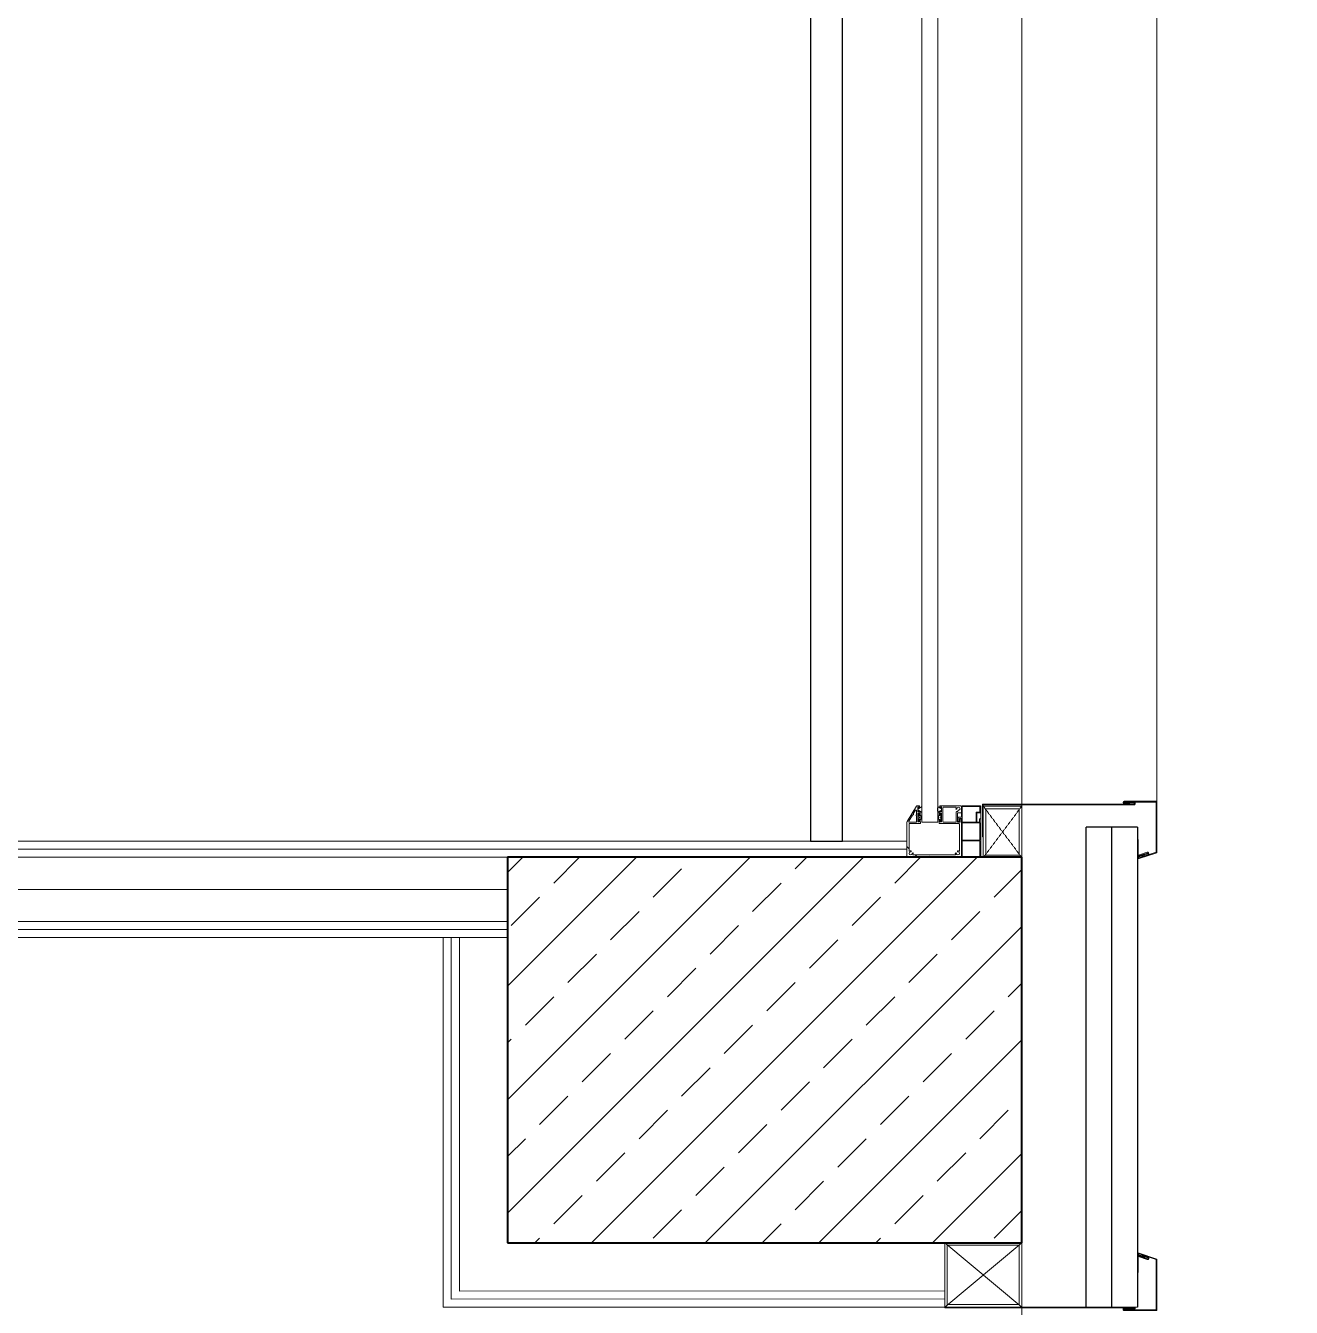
# Model space of a CAD drawing. Header units: centimetres. Extents: x 405464 to 563355, y 50011 to 66875.
# Drawn here: x 518173.3 to 518370.2, y 55579.3 to 55778.7 of the extents above; entities that cross this region are included whole.
import ezdxf
from ezdxf.enums import TextEntityAlignment as Align

# ---------------------------------------------------------------- set-up
doc = ezdxf.new("R2010")
doc.units = ezdxf.units.CM
doc.linetypes.add('DASHDOT', pattern=[25.4, 12.7, -6.35, 0, -6.35])
doc.linetypes.add('M00$0$CENTER', pattern=[50.8, 31.75, -6.35, 6.35, -6.35])
doc.layers.get('0').update_dxf_attribs({"lineweight": 9})
for name, color, linetype, lineweight in [('0-KRCN-MİMARİ-220526', 8, 'Continuous', 9), ('A_Aks', 30, 'DASHDOT', 9), ('A_Betonarme', 6, 'Continuous', 40), ('A_Betonarme_Tarama', 254, 'Continuous', 9), ('A_Pencere Doğrama-Ex', 140, 'Continuous', 15), ('D_Merkez', 51, 'Continuous', 13), ('D_Profil', 155, 'Continuous', 15), ('DV_Alcipan_Ylt', 93, 'BATTING', 9), ('G_0.09', 254, 'Continuous', 9), ('GC_Cephe_Sandvic_Panel', 151, 'Continuous', 25), ('M00$0$D_Merkez', 51, 'M00$0$CENTER', 13), ('M00$0$D_Profil', 155, 'Continuous', 15), ('M00_Mahal_No$0$MH_Alan', 51, 'Continuous', 9), ('MR_Korkuluk', 131, 'Continuous', 25), ('PN_Aluminyum', 150, 'Continuous', 15)]:
    doc.layers.add(name, color=color, linetype=linetype, lineweight=lineweight)
doc.layers.add('DV_alçıpanel_duvar_yeni', color=1, linetype='Continuous', lineweight=20, true_color=0xff0000)
doc.styles.add('M00_Mahal_No$0$Kalin01', font='swissk.ttf')
doc.styles.add('M00_Mahal_No$0$Normal', font='swiss.ttf')
doc.styles.add('MAHAL', font='swissc.ttf')
doc.linetypes.add('BATTING', pattern='A,0.0001,-0.1,[134,ltypeshp.shx,S=0.1,R=0,X=-0.1,Y=0],-0.2,[134,ltypeshp.shx,S=0.1,R=180,X=0.1,Y=0],-0.1', length=0.4001)

# ---------------------------------------------------------------- blocks, each defined once
blk = doc.blocks.new('1_etap')
at = {"color": 8}
for p, q in [((1424.42, 4014.47), (1424.42, 3335.47)), ((1426.92, 3335.47), (1426.92, 4014.47)), ((1422.17, 3335.57), (1423.6, 3337.95)), ((1423.69, 3338), (1424.03, 3338)), ((1424.08, 3337.95), (1424.08, 3337.69)), ((1427.26, 3337.69), (1427.26, 3337.95)), ((1427.31, 3338), (1430.5, 3338)), ((1430.6, 3337.9), (1430.6, 3336.3)), ((1433.5, 3338), (1430.7, 3338)), ((1433.6, 3338), (1433.6, 3335.95)), ((1433.6, 3336.95), (1433.6, 3337.9)), ((1457.46, 3338.28), (1433.88, 3338.28)), ((1433.88, 3338.28), (1433.88, 3333.19)), ((1434, 3333.19), (1434, 3338.16)), ((1434, 3338.16), (1457.46, 3338.16)), ((1455.75, 3338.55), (1455.75, 3338.45)), ((1455.87, 3338.55), (1455.87, 3338.45)), ((1461, 3338.7), (1455.9, 3338.7)), ((1460.88, 3338.58), (1455.9, 3338.58)), ((1455.9, 3338.42), (1456.75, 3338.42)), ((1455.9, 3338.3), (1456.75, 3338.3)), ((1457.46, 3338.56), (1456.21, 3338.56)), ((1456.21, 3338.44), (1456.21, 3338.56)), ((1456.21, 3338.44), (1457.46, 3338.44)), ((1456.75, 3338.42), (1456.75, 3338.3)), ((1457.49, 3338.41), (1457.49, 3338.31)), ((1457.61, 3338.31), (1457.61, 3338.41)), ((1460.88, 3330.78), (1460.88, 3338.58)), ((1461, 3330.7), (1461, 3338.7)), ((1423.01, 3336.57), (1422.42, 3335.6)), ((1423.44, 3337.3), (1423.17, 3336.84)), ((1423.63, 3336.71), (1423.63, 3337.25)), ((1423.63, 3335.55), (1423.63, 3336.4)), ((1423.83, 3337.79), (1423.83, 3337.08)), ((1423.83, 3336.84), (1423.83, 3335.54)), ((1423.93, 3337.77), (1423.85, 3337.77)), ((1423.85, 3337.77), (1423.85, 3337.09)), ((1423.85, 3337.09), (1423.93, 3337.09)), ((1423.93, 3337.82), (1423.86, 3337.82)), ((1423.86, 3337.05), (1423.93, 3337.05)), ((1424, 3336.87), (1423.86, 3336.87)), ((1423.97, 3336.83), (1423.86, 3336.83)), ((1423.86, 3336.83), (1423.86, 3336.28)), ((1423.86, 3336.28), (1424.03, 3336.28)), ((1424.03, 3336.08), (1423.86, 3336.08)), ((1423.86, 3336.08), (1423.86, 3335.53)), ((1423.93, 3337.59), (1423.93, 3337.77)), ((1423.93, 3337.09), (1423.93, 3337.27)), ((1423.96, 3337.69), (1423.96, 3337.79)), ((1423.96, 3337.08), (1423.96, 3337.18)), ((1424.37, 3337.86), (1423.97, 3337.58)), ((1423.97, 3337.28), (1424.37, 3337)), ((1423.97, 3336.51), (1423.97, 3336.83)), ((1424.05, 3337.66), (1423.99, 3337.66)), ((1423.99, 3337.21), (1424.05, 3337.21)), ((1424.28, 3336.48), (1424, 3336.48)), ((1424.03, 3336.65), (1424.03, 3336.84)), ((1424.16, 3336.62), (1424.06, 3336.62)), ((1424.06, 3336.25), (1424.06, 3336.11)), ((1424.08, 3337.18), (1424.08, 3337.09)), ((1424.11, 3337.02), (1424.18, 3336.95)), ((1424.19, 3336.92), (1424.19, 3336.65)), ((1427.38, 3337.58), (1426.98, 3337.86)), ((1426.98, 3337), (1427.38, 3337.28)), ((1427.34, 3336.49), (1427.07, 3336.49)), ((1427.15, 3336.65), (1427.15, 3336.92)), ((1427.16, 3336.95), (1427.23, 3337.02)), ((1427.28, 3336.62), (1427.18, 3336.62)), ((1427.26, 3337.09), (1427.26, 3337.18)), ((1427.35, 3337.66), (1427.29, 3337.66)), ((1427.29, 3337.21), (1427.35, 3337.21)), ((1427.29, 3336.12), (1427.29, 3336.26)), ((1427.31, 3336.84), (1427.31, 3336.65)), ((1427.32, 3336.29), (1427.49, 3336.29)), ((1427.49, 3336.09), (1427.32, 3336.09)), ((1427.48, 3336.87), (1427.34, 3336.87)), ((1427.49, 3336.84), (1427.37, 3336.84)), ((1427.37, 3336.84), (1427.37, 3336.52)), ((1427.38, 3337.79), (1427.38, 3337.69)), ((1427.38, 3337.18), (1427.38, 3337.08)), ((1427.48, 3337.82), (1427.41, 3337.82)), ((1427.49, 3337.77), (1427.41, 3337.77)), ((1427.41, 3337.77), (1427.41, 3337.59)), ((1427.41, 3337.27), (1427.41, 3337.09)), ((1427.41, 3337.09), (1427.49, 3337.09)), ((1427.41, 3337.05), (1427.48, 3337.05)), ((1427.49, 3337.09), (1427.49, 3337.77)), ((1427.49, 3336.29), (1427.49, 3336.84)), ((1427.49, 3335.54), (1427.49, 3336.09)), ((1427.51, 3337.08), (1427.51, 3337.79)), ((1427.51, 3335.54), (1427.51, 3336.84)), ((1427.71, 3337.7), (1427.71, 3335.55)), ((1429.75, 3337.8), (1427.81, 3337.8)), ((1429.8, 3335.5), (1429.8, 3337.05)), ((1429.85, 3337.1), (1430.02, 3337.1)), ((1430, 3336.85), (1430, 3335.5)), ((1430.55, 3336.9), (1430.05, 3336.9)), ((1430.07, 3337.15), (1430.07, 3337.23)), ((1430.1, 3336.2), (1430.1, 3335.6)), ((1430.55, 3336.25), (1430.15, 3336.25)), ((1430.3, 3335.6), (1430.3, 3336)), ((1430.35, 3336.05), (1430.55, 3336.05)), ((1430.4, 3335.5), (1430.4, 3335.95)), ((1430.45, 3336), (1430.55, 3336)), ((1430.6, 3336), (1430.6, 3330.1)), ((1430.71, 3335.55), (1430.71, 3337.79)), ((1430.81, 3337.89), (1433.39, 3337.89)), ((1432.9, 3336.95), (1432.9, 3335.5)), ((1433.44, 3337), (1432.95, 3337)), ((1433, 3335.5), (1433, 3336.85)), ((1433.05, 3336.9), (1433.55, 3336.9)), ((1433.4, 3335.95), (1433.4, 3335.5)), ((1433.55, 3336), (1433.45, 3336)), ((1433.49, 3337.79), (1433.49, 3337.05)), ((1433.6, 3330.1), (1433.6, 3335.95)), ((1422.1, 3330.1), (1422.1, 3335.31)), ((1422.45, 3335.15), (1422.45, 3331)), ((1422.51, 3335.45), (1423.53, 3335.45)), ((1424.22, 3335.25), (1422.55, 3335.25)), ((1423.86, 3335.53), (1423.97, 3335.53)), ((1423.86, 3335.51), (1424, 3335.51)), ((1423.97, 3335.53), (1423.97, 3335.85)), ((1424, 3335.88), (1424.28, 3335.88)), ((1424.03, 3335.54), (1424.03, 3335.73)), ((1424.06, 3335.76), (1424.16, 3335.76)), ((1424.19, 3335.73), (1424.19, 3335.51)), ((1424.19, 3335.51), (1424.22, 3335.48)), ((1424.22, 3335.48), (1424.22, 3335.25)), ((1424.42, 3335.47), (1426.92, 3335.47)), ((1427.07, 3335.89), (1427.34, 3335.89)), ((1427.12, 3335.48), (1427.15, 3335.51)), ((1427.12, 3335.25), (1427.12, 3335.48)), ((1430.2, 3335.25), (1427.12, 3335.25)), ((1427.15, 3335.51), (1427.15, 3335.73)), ((1427.18, 3335.76), (1427.28, 3335.76)), ((1427.31, 3335.73), (1427.31, 3335.54)), ((1427.34, 3335.51), (1427.48, 3335.51)), ((1427.37, 3335.86), (1427.37, 3335.54)), ((1427.37, 3335.54), (1427.49, 3335.54)), ((1427.81, 3335.45), (1429.75, 3335.45)), ((1430.05, 3335.45), (1430.35, 3335.45)), ((1430.15, 3335.55), (1430.25, 3335.55)), ((1430.3, 3331), (1430.3, 3335.15)), ((1430.71, 3332.75), (1430.71, 3335.25)), ((1432.85, 3335.45), (1430.81, 3335.45)), ((1430.81, 3335.35), (1433.15, 3335.35)), ((1433.35, 3335.45), (1433.05, 3335.45)), ((1433.18, 3335.35), (1433.21, 3335.35)), ((1433.24, 3335.35), (1433.44, 3335.35)), ((1433.49, 3335.3), (1433.49, 3332.75)), ((1430.71, 3330.21), (1430.71, 3332.45)), ((1433.39, 3332.65), (1430.81, 3332.65)), ((1430.81, 3332.55), (1433.39, 3332.55)), ((1433.49, 3332.45), (1433.49, 3330.21)), ((1433.88, 3333.19), (1434, 3333.19)), ((1458, 3332.77), (1458, 3330.35)), ((1458.12, 3332.77), (1458, 3332.77)), ((1458.12, 3332.77), (1458.12, 3330.35)), ((1430.5, 3330), (1422.2, 3330)), ((1423.1, 3330.35), (1425.56, 3330.35)), ((1425.56, 3330.35), (1425.6, 3330.32)), ((1425.6, 3330.32), (1425.64, 3330.35)), ((1425.64, 3330.35), (1429.65, 3330.35)), ((1430.7, 3330), (1433.5, 3330)), ((1433.39, 3330.11), (1430.81, 3330.11)), ((1458.05, 3329.98), (1458.08, 3329.88)), ((1459.09, 3330.48), (1458.14, 3330.17)), ((1458.16, 3330.32), (1459.52, 3330.77)), ((1458.16, 3330.01), (1458.19, 3329.92)), ((1459.13, 3330.37), (1458.18, 3330.05)), ((1458.2, 3330.21), (1459.56, 3330.66)), ((1458.23, 3329.9), (1460.88, 3330.78)), ((1458.27, 3329.79), (1461, 3330.7)), ((1459.61, 3330.51), (1458.66, 3330.19)), ((1458.7, 3330.08), (1458.66, 3330.19)), ((1459.65, 3330.39), (1458.7, 3330.08)), ((1459.13, 3330.37), (1459.09, 3330.48)), ((1459.6, 3330.64), (1459.63, 3330.55)), ((1459.71, 3330.68), (1459.74, 3330.58)), ((1428.46, 3259.96), (1428.46, 3260.01)), ((1428.49, 3260.03), (1430.54, 3260.03)), ((1430.55, 3260.03), (1430.59, 3260.01)), ((1430.62, 3260.01), (1430.66, 3260.03)), ((1430.67, 3260.03), (1433.34, 3260.03)), ((1433.35, 3260.03), (1433.39, 3260.01)), ((1433.41, 3260.01), (1433.45, 3260.03)), ((1433.46, 3260.03), (1435.07, 3260.03)), ((1435.08, 3260.03), (1435.12, 3260.01)), ((1435.14, 3260.01), (1435.18, 3260.03)), ((1435.19, 3260.03), (1436.87, 3260.03)), ((1436.88, 3260.03), (1436.92, 3260.01)), ((1436.94, 3260.01), (1436.98, 3260.03)), ((1436.99, 3260.03), (1440.06, 3260.03)), ((1440.08, 3260.01), (1440.08, 3259.96))]:
    blk.add_line(p, q, dxfattribs=at)
at = {"color": 8, "linetype": 'Continuous'}
for p, q in [((1422.1, 3331.68), (1422.45, 3331.33)), ((1423.43, 3330.35), (1423.78, 3330))]:
    blk.add_line(p, q, dxfattribs=at)
at = {"color": 8, "ltscale": 40}
for points in [[(1440, 3337.94), (1440, 3329.94), (1434, 3329.94), (1434, 3337.94)], [(1440, 3260.03), (1428, 3260.03), (1428, 3270.03), (1440, 3270.03)]]:
    blk.add_lwpolyline(points, close=True, dxfattribs=at)
at = {"color": 8}
for centre, radius, start, end in [((1423.69, 3337.9), 0.1, 90, 149.04), ((1424.03, 3337.95), 0.05, 0, 90), ((1427.31, 3337.95), 0.05, 90, 180), ((1430.5, 3337.9), 0.1, 0, 90), ((1430.7, 3337.9), 0.1, 90, 180), ((1433.5, 3337.9), 0.1, 0, 90), ((1455.9, 3338.55), 0.15, 90, 180), ((1455.9, 3338.45), 0.15, 180, 270), ((1455.9, 3338.55), 0.03, 90, 180), ((1455.9, 3338.45), 0.03, 180, 270), ((1457.46, 3338.41), 0.15, 360, 90), ((1457.46, 3338.41), 0.03, 360, 90), ((1457.46, 3338.31), 0.03, 270, 0), ((1457.46, 3338.31), 0.15, 270, 0), ((1423.05, 3336.55), 0.05, 67.6639, 149.04), ((1423.09, 3336.64), 0.05, 247.6639, 13.2615), ((1423.38, 3336.71), 0.25, 149.04, 193.2615), ((1423.53, 3337.25), 0.1, 0, 149.04), ((1423.59, 3336.5), 0.05, 135.5068, 261.9522), ((1423.38, 3336.71), 0.25, 315.5068, 0), ((1423.58, 3336.4), 0.05, 0, 81.9522), ((1423.86, 3337.79), 0.03, 90, 180), ((1423.86, 3337.08), 0.03, 180, 270), ((1423.86, 3336.84), 0.03, 90, 180), ((1423.93, 3337.79), 0.03, 0, 90), ((1423.95, 3337.59), 0.02, 180, 305), ((1423.95, 3337.27), 0.02, 55, 180), ((1423.93, 3337.08), 0.03, 270, 0), ((1423.99, 3337.69), 0.03, 180, 270), ((1423.99, 3337.18), 0.03, 90, 180), ((1424, 3336.51), 0.03, 180, 270), ((1424, 3336.84), 0.03, 0, 90), ((1424.06, 3336.65), 0.03, 180, 270), ((1424.03, 3336.25), 0.03, 0, 90), ((1424.03, 3336.11), 0.03, 270, 0), ((1424.05, 3337.69), 0.03, 270, 0), ((1424.05, 3337.18), 0.03, 0, 90), ((1424.18, 3337.09), 0.1, 180, 225), ((1424.16, 3336.65), 0.03, 270, 0), ((1424.14, 3336.92), 0.05, 0, 45), ((1422.3, 3336.18), 2, 351.3731, 8.6269), ((1424.38, 3337.84), 0.02, 16.0828, 125), ((1424.38, 3337.02), 0.02, 235, 343.9172), ((1422.95, 3337.43), 1.5, 343.9172, 16.0828), ((1428.39, 3337.43), 1.5, 163.9172, 196.0828), ((1426.97, 3337.84), 0.02, 55, 163.9172), ((1426.97, 3337.02), 0.02, 196.0828, 305), ((1429.05, 3336.19), 2, 171.3731, 188.6269), ((1427.2, 3336.92), 0.05, 135, 180), ((1427.18, 3336.65), 0.03, 180, 270), ((1427.16, 3337.09), 0.1, 315, 0), ((1427.29, 3337.69), 0.03, 180, 270), ((1427.29, 3337.18), 0.03, 90, 180), ((1427.28, 3336.65), 0.03, 270, 0), ((1427.32, 3336.26), 0.03, 90, 180), ((1427.32, 3336.12), 0.03, 180, 270), ((1427.34, 3336.84), 0.03, 90, 180), ((1427.34, 3336.52), 0.03, 270, 0), ((1427.35, 3337.69), 0.03, 270, 0), ((1427.35, 3337.18), 0.03, 0, 90), ((1427.41, 3337.79), 0.03, 90, 180), ((1427.39, 3337.59), 0.02, 235, 0), ((1427.39, 3337.27), 0.02, 0, 125), ((1427.41, 3337.08), 0.03, 180, 270), ((1427.48, 3337.79), 0.03, 0, 90), ((1427.48, 3337.08), 0.03, 270, 0), ((1427.48, 3336.84), 0.03, 0, 90), ((1427.81, 3337.7), 0.1, 90, 180), ((1429.75, 3337.75), 0.05, 333.6122, 90), ((1430.15, 3337.55), 0.4, 153.6122, 180), ((1429.82, 3337.55), 0.075, 180, 0), ((1429.85, 3337.05), 0.05, 90, 180), ((1430.15, 3337.55), 0.25, 270, 180), ((1430.05, 3336.85), 0.05, 90, 180), ((1430.02, 3337.15), 0.05, 270, 0), ((1430.15, 3337.23), 0.075, 90, 180), ((1430.15, 3336.2), 0.05, 90, 180), ((1430.35, 3336), 0.05, 90, 180), ((1430.45, 3335.95), 0.05, 90, 180), ((1430.55, 3336.95), 0.05, 270, 0), ((1430.55, 3336.3), 0.05, 270, 0), ((1430.55, 3336), 0.05, 0, 90), ((1430.55, 3335.95), 0.05, 0, 90), ((1430.81, 3337.79), 0.1, 90, 180), ((1432.95, 3336.95), 0.05, 90, 180), ((1433.05, 3336.85), 0.05, 90, 180), ((1433.39, 3337.79), 0.1, 0, 90), ((1433.45, 3335.95), 0.05, 90, 180), ((1433.44, 3337.05), 0.05, 270, 0), ((1433.55, 3336.95), 0.05, 270, 0), ((1433.55, 3335.95), 0.05, 0, 90), ((1422.6, 3335.31), 0.5, 149.04, 180), ((1422.51, 3335.55), 0.1, 149.04, 270), ((1422.55, 3335.15), 0.1, 90, 180), ((1423.53, 3335.55), 0.1, 270, 0), ((1423.86, 3335.54), 0.03, 180, 270), ((1424, 3335.85), 0.03, 90, 180), ((1424, 3335.54), 0.03, 270, 0), ((1424.06, 3335.73), 0.03, 90, 180), ((1424.16, 3335.73), 0.03, 0, 90), ((1427.18, 3335.73), 0.03, 90, 180), ((1427.28, 3335.73), 0.03, 0, 90), ((1427.34, 3335.54), 0.03, 180, 270), ((1427.34, 3335.86), 0.03, 0, 90), ((1427.48, 3335.54), 0.03, 270, 0), ((1427.81, 3335.55), 0.1, 180, 270), ((1429.75, 3335.5), 0.05, 270, 0), ((1430.05, 3335.5), 0.05, 180, 270), ((1430.15, 3335.6), 0.05, 180, 270), ((1430.2, 3335.15), 0.1, 0, 90), ((1430.25, 3335.6), 0.05, 270, 0), ((1430.35, 3335.5), 0.05, 270, 0), ((1430.81, 3335.55), 0.1, 180, 270), ((1430.81, 3335.25), 0.1, 90, 180), ((1432.85, 3335.5), 0.05, 270, 0), ((1433.05, 3335.5), 0.05, 180, 270), ((1433.17, 3335.35), 0.015, 180, 0), ((1433.23, 3335.35), 0.015, 180, 0), ((1433.35, 3335.5), 0.05, 270, 0), ((1433.44, 3335.3), 0.05, 0, 90), ((1430.81, 3332.75), 0.1, 180, 270), ((1430.81, 3332.45), 0.1, 90, 180), ((1433.39, 3332.75), 0.1, 270, 0), ((1433.39, 3332.45), 0.1, 0, 90), ((1422.2, 3330.1), 0.1, 180, 270), ((1422.5, 3331), 0.05, 180, 296.3878), ((1422.7, 3330.6), 0.25, 90, 0), ((1422.7, 3330.6), 0.4, 90, 116.3878), ((1422.7, 3330.93), 0.075, 270, 90), ((1423.02, 3330.6), 0.075, 0, 180), ((1423.1, 3330.4), 0.05, 153.6122, 270), ((1422.7, 3330.6), 0.4, 333.6122, 0), ((1429.72, 3330.6), 0.075, 0, 180), ((1430.05, 3330.6), 0.4, 180, 206.3878), ((1429.65, 3330.4), 0.05, 270, 26.3878), ((1430.05, 3330.6), 0.25, 180, 90), ((1430.05, 3330.93), 0.075, 90, 270), ((1430.05, 3330.6), 0.4, 63.6122, 90), ((1430.25, 3331), 0.05, 243.6122, 0), ((1430.5, 3330.1), 0.1, 270, 0), ((1430.7, 3330.1), 0.1, 180, 270), ((1430.81, 3330.21), 0.1, 180, 270), ((1433.39, 3330.21), 0.1, 270, 0), ((1433.5, 3330.1), 0.1, 270, 0), ((1458.15, 3330.35), 0.15, 180, 288.4349), ((1458.19, 3330.02), 0.15, 108.4349, 198.4349), ((1458.15, 3330.35), 0.03, 180, 288.4349), ((1458.19, 3330.02), 0.03, 108.4349, 198.4349), ((1458.22, 3329.93), 0.03, 198.4349, 288.4349), ((1459.57, 3330.63), 0.15, 18.4349, 108.4349), ((1459.57, 3330.63), 0.03, 18.4349, 108.4349), ((1459.6, 3330.54), 0.03, 288.4349, 18.4349), ((1459.6, 3330.54), 0.15, 288.4349, 18.4349), ((1458.22, 3329.93), 0.15, 198.4349, 288.4349), ((1428.49, 3260.01), 0.025, 90, 180), ((1430.54, 3260.01), 0.025, 62, 90), ((1430.6, 3260.03), 0.025, 242, 298), ((1430.67, 3260.01), 0.025, 90, 118), ((1433.34, 3260.01), 0.025, 62, 90), ((1433.4, 3260.03), 0.025, 242, 298), ((1433.46, 3260.01), 0.025, 90, 118), ((1435.07, 3260.01), 0.025, 62, 90), ((1435.13, 3260.03), 0.025, 242, 298), ((1435.19, 3260.01), 0.025, 90, 118), ((1436.87, 3260.01), 0.025, 62, 90), ((1436.93, 3260.03), 0.025, 242, 298), ((1436.99, 3260.01), 0.025, 90, 118), ((1440.06, 3260.01), 0.025, 0, 90)]:
    blk.add_arc(centre, radius, start, end, dxfattribs=at)
at = {"layer": 'A_Aks', "color": 8, "ltscale": 100}
for p, q in [((1410, -588.11), (1410, 5066.95)), ((1410, -588.11), (1410, 5066.95)), ((0, 3300), (1911.91, 3300)), ((0, 3300), (1911.91, 3300))]:
    blk.add_line(p, q, dxfattribs=at)
at = {"layer": 'A_Betonarme', "color": 8}
for p, q in [((1440, 3330), (1360, 3330)), ((1360, 3330), (1360, 3270)), ((1440, 3270), (1440, 3330)), ((1360, 3270), (1440, 3270))]:
    blk.add_line(p, q, dxfattribs=at)
at = {"layer": 'A_Betonarme_Tarama', "color": 8, "linetype": 'Continuous'}
for p, q in [((1360, 3327.64), (1362.36, 3330)), ((1360, 3309.96), (1380.04, 3330)), ((1360, 3292.28), (1397.72, 3330)), ((1360, 3274.61), (1415.39, 3330)), ((1367.19, 3325.99), (1371.2, 3330)), ((1373.07, 3270), (1433.07, 3330)), ((1404.75, 3328.2), (1406.56, 3330)), ((1420.22, 3325.99), (1424.23, 3330)), ((1382.66, 3323.78), (1387.08, 3328.2)), ((1435.69, 3323.78), (1440, 3328.09)), ((1398.12, 3321.57), (1402.54, 3325.99)), ((1360.56, 3319.36), (1364.98, 3323.78)), ((1413.59, 3319.36), (1418.01, 3323.78)), ((1376.03, 3317.15), (1380.45, 3321.57)), ((1429.06, 3317.15), (1433.48, 3321.57)), ((1390.75, 3270), (1440, 3319.25)), ((1391.5, 3314.94), (1395.92, 3319.36)), ((1406.96, 3312.73), (1411.38, 3317.15)), ((1369.4, 3310.52), (1373.82, 3314.94)), ((1422.43, 3310.52), (1426.85, 3314.94)), ((1384.87, 3308.31), (1389.29, 3312.73)), ((1400.33, 3306.1), (1404.75, 3310.52)), ((1437.9, 3308.31), (1440, 3310.41)), ((1362.77, 3303.89), (1367.19, 3308.31)), ((1415.8, 3303.89), (1420.22, 3308.31)), ((1378.24, 3301.68), (1382.66, 3306.1)), ((1431.27, 3301.68), (1435.69, 3306.1)), ((1393.71, 3299.47), (1398.12, 3303.89)), ((1360, 3301.12), (1360.56, 3301.68)), ((1408.43, 3270), (1440, 3301.57)), ((1409.17, 3297.26), (1413.59, 3301.68)), ((1371.61, 3295.05), (1376.03, 3299.47)), ((1424.64, 3295.05), (1429.06, 3299.47)), ((1387.08, 3292.84), (1391.5, 3297.26)), ((1402.54, 3290.63), (1406.96, 3295.05)), ((1364.98, 3288.42), (1369.4, 3292.84)), ((1418.01, 3288.42), (1422.43, 3292.84)), ((1380.45, 3286.21), (1384.87, 3290.63)), ((1433.48, 3286.21), (1437.9, 3290.63)), ((1395.92, 3284), (1400.33, 3288.42)), ((1360, 3283.44), (1362.77, 3286.21)), ((1411.38, 3281.8), (1415.8, 3286.21)), ((1373.82, 3279.59), (1378.24, 3284)), ((1426.1, 3270), (1440, 3283.9)), ((1426.85, 3279.59), (1431.27, 3284)), ((1389.29, 3277.38), (1393.71, 3281.8)), ((1404.75, 3275.17), (1409.17, 3279.59)), ((1367.19, 3272.96), (1371.61, 3277.38)), ((1420.22, 3272.96), (1424.64, 3277.38)), ((1382.66, 3270.75), (1387.08, 3275.17)), ((1435.69, 3270.75), (1440, 3275.06)), ((1399.59, 3270), (1402.54, 3272.96)), ((1364.23, 3270), (1364.98, 3270.75)), ((1417.27, 3270), (1418.01, 3270.75))]:
    blk.add_line(p, q, dxfattribs=at)
at = {"layer": 'D_Merkez', "color": 8, "ltscale": 0.015}
for points in [[(1440, 3260.03), (1428, 3270.03)], [(1428, 3260.03), (1440, 3270.03)]]:
    blk.add_lwpolyline(points, dxfattribs=at)
at = {"layer": 'D_Profil', "color": 8, "ltscale": 40}
blk.add_lwpolyline([(1439.6, 3260.43), (1428.4, 3260.43), (1428.4, 3269.63), (1439.6, 3269.63)], close=True, dxfattribs=at)
at = {"layer": 'DV_Alcipan_Ylt', "color": 8, "ltscale": 7.5}
blk.add_line((1095, 3325), (1360, 3325), dxfattribs=at)
at = {"layer": 'DV_alçıpanel_duvar_yeni', "color": 8}
for p, q in [((1087.5, 3332.5), (1422.1, 3332.5)), ((1088.75, 3331.25), (1422.1, 3331.25)), ((1090, 3330), (1422.1, 3330)), ((1100, 3320), (1360, 3320)), ((1101.25, 3318.75), (1360, 3318.75)), ((1102.5, 3317.5), (1360, 3317.5)), ((1350, 3260), (1350, 3317.5)), ((1351.25, 3261.25), (1351.25, 3317.5)), ((1352.5, 3262.5), (1352.5, 3317.5)), ((1428, 3262.53), (1352.5, 3262.5)), ((1428, 3261.28), (1351.25, 3261.25)), ((1428, 3260.03), (1350, 3260))]:
    blk.add_line(p, q, dxfattribs=at)
at = {"layer": 'G_0.09', "color": 8}
blk.add_line((1461, 4011.24), (1461, 3338.7), dxfattribs=at)
at = {"layer": 'GC_Cephe_Sandvic_Panel', "color": 8}
for p, q in [((1450, 3260.03), (1450, 3334.67)), ((1458, 3334.67), (1450, 3334.67)), ((1458, 3334.67), (1458, 3260.03))]:
    blk.add_line(p, q, dxfattribs=at)
at = {"layer": 'GC_Cephe_Sandvic_Panel', "color": 8, "linetype": 'BATTING', "ltscale": 8}
blk.add_line((1454, 3260.03), (1454, 3334.67), dxfattribs=at)
at = {"layer": 'M00$0$D_Merkez', "color": 8, "ltscale": 0.015}
for points in [[(1440, 3337.94), (1434, 3329.94)], [(1440, 3329.94), (1434, 3337.94)]]:
    blk.add_lwpolyline(points, dxfattribs=at)
at = {"layer": 'M00$0$D_Profil', "color": 8, "ltscale": 40}
blk.add_lwpolyline([(1439.6, 3337.54), (1439.6, 3330.34), (1434.4, 3330.34), (1434.4, 3337.54)], close=True, dxfattribs=at)
at = {"layer": 'MR_Korkuluk', "color": 8}
for p, q in [((1407.1, 4017.5), (1407.1, 3332.5)), ((1412.1, 3332.5), (1412.1, 4017.5)), ((1407.1, 3332.5), (1412.1, 3332.5))]:
    blk.add_line(p, q, dxfattribs=at)
at = {"layer": 'PN_Aluminyum', "color": 8}
for points in [[(1459.13, 3267.82), (1458.18, 3268.14, -0.414214), (1458.16, 3268.17), (1458.19, 3268.27, -0.414214), (1458.23, 3268.29), (1460.88, 3267.4), (1460.88, 3259.61), (1455.9, 3259.61, -0.414214), (1455.87, 3259.64), (1455.87, 3259.74, -0.414214), (1455.9, 3259.77), (1456.75, 3259.77)], [(1459.09, 3267.71), (1458.14, 3268.02, -0.414214), (1458.05, 3268.21), (1458.08, 3268.31, -0.414214), (1458.27, 3268.4), (1461, 3267.49)], [(1458.12, 3265.42), (1458.12, 3267.84, -0.511918), (1458.16, 3267.87), (1459.52, 3267.41, 0.414214), (1459.71, 3267.51), (1459.74, 3267.6, 0.414214), (1459.65, 3267.79), (1458.7, 3268.11)], [(1461, 3267.49), (1461, 3259.49), (1455.9, 3259.49, -0.414214), (1455.75, 3259.64), (1455.75, 3259.74, -0.414214), (1455.9, 3259.89), (1456.75, 3259.89)], [(1458, 3265.42), (1458, 3267.84, -0.511918), (1458.2, 3267.98), (1459.56, 3267.53, 0.414214), (1459.6, 3267.55), (1459.63, 3267.64, 0.414214), (1459.61, 3267.68), (1458.66, 3268)], [(1456.21, 3259.75), (1457.46, 3259.75, 0.414214), (1457.49, 3259.78), (1457.49, 3259.88, 0.414214), (1457.46, 3259.91), (1428, 3259.91), (1428, 3260.03), (1428.12, 3260.03), (1428.12, 3260.03), (1457.46, 3260.03, -0.414214), (1457.61, 3259.88), (1457.61, 3259.78, -0.414214), (1457.46, 3259.63), (1456.21, 3259.63)]]:
    blk.add_lwpolyline(points, format="xyb", dxfattribs=at)
for points in [[(1458.7, 3268.11), (1458.66, 3268)], [(1459.13, 3267.82), (1459.09, 3267.71)], [(1458.12, 3265.42), (1458, 3265.42)], [(1440, 3260.03), (1458, 3260.03)]]:
    blk.add_lwpolyline(points, dxfattribs=at)
at = {"color": 8, "linetype": 'ByBlock', "lineweight": -2}
for tag, height, style, p in [('MAHALNO', 15.68, 'M00_Mahal_No$0$Kalin01', (-1403.52, 5183, -22.72)), ('MAHALADI', 25.09, 'M00_Mahal_No$0$Normal', (-1403.52, 5151.64, -22.72)), ('MAHALNO', 9.8, 'M00_Mahal_No$0$Kalin01', (-1049.84, 5038.22)), ('MAHALADI', 15.68, 'M00_Mahal_No$0$Normal', (-1049.84, 5018.62)), ('MAHALNO', 19.6, 'M00_Mahal_No$0$Kalin01', (585.19, 4515.87)), ('MAHALADI', 31.36, 'M00_Mahal_No$0$Normal', (585.19, 4476.67)), ('MAHALNO', 19.6, 'M00_Mahal_No$0$Kalin01', (543.65, 3917.94)), ('MAHALADI', 31.36, 'M00_Mahal_No$0$Normal', (543.65, 3878.74)), ('MAHALNO', 19.6, 'M00_Mahal_No$0$Kalin01', (175.42, 3438.17)), ('MAHALADI', 31.36, 'M00_Mahal_No$0$Normal', (175.42, 3398.97)), ('MAHALNO', 15.68, 'M00_Mahal_No$0$Kalin01', (662.5, 3278.68)), ('MAHALADI', 25.09, 'M00_Mahal_No$0$Normal', (662.5, 3247.32)), ('MAHALNO', 9.8, 'M00_Mahal_No$0$Kalin01', (928.42, 2524.93)), ('MAHALADI', 15.68, 'M00_Mahal_No$0$Normal', (928.42, 2505.33)), ('MAHALNO', 19.6, 'M00_Mahal_No$0$Kalin01', (683.01, 1295.87)), ('MAHALADI', 31.36, 'M00_Mahal_No$0$Normal', (683.01, 1256.67))]:
    blk.add_attdef(tag, text='', height=height, dxfattribs=dict(at, style=style)).set_placement(p, align=Align.MIDDLE_CENTER)
at = {"layer": 'A_Pencere Doğrama-Ex', "color": 8, "style": 'MAHAL'}
for p in [(163.41, 4608.46), (585.7, 4362.45), (584.07, 3781.1), (404.74, 3207.04), (477.62, 2356.77), (647.13, 1093.28), (160.83, 91.11)]:
    blk.add_attdef('KOT', p, '', height=10, dxfattribs=at)
at = {"layer": 'M00_Mahal_No$0$MH_Alan', "color": 8, "style": 'M00_Mahal_No$0$Normal'}
for height, p in [(25.09, (-1403.52, 5114.01, -22.72)), (15.68, (-1049.84, 4995.1)), (31.36, (585.19, 4429.63)), (31.36, (543.65, 3831.7)), (31.36, (175.42, 3351.93)), (25.09, (662.5, 3209.69)), (15.68, (928.42, 2481.81)), (31.36, (683.01, 1209.63))]:
    blk.add_attdef('ALAN', text='', height=height, dxfattribs=at).set_placement(p, align=Align.MIDDLE_CENTER)
blk = doc.blocks.new('A$C9e52caec')
at = {"color": 8}
blk.add_blockref('1_etap', (12530, 57), dxfattribs=at)
at = {"color": 8, "ltscale": 10}
blk.add_lwpolyline([(12564.5, 4737), (13970, 4737), (13970, 77), (12564.5, 77)], close=True, dxfattribs=at)

msp = doc.modelspace()

# ---------------------------------------------------------------- block references
at = {"layer": '0-KRCN-MİMARİ-220526', "rotation": 359.999999999997}
msp.add_blockref('A$C9e52caec', (504358.27, 52262.37, 74), dxfattribs=at)

doc.saveas('drawing.dxf')
